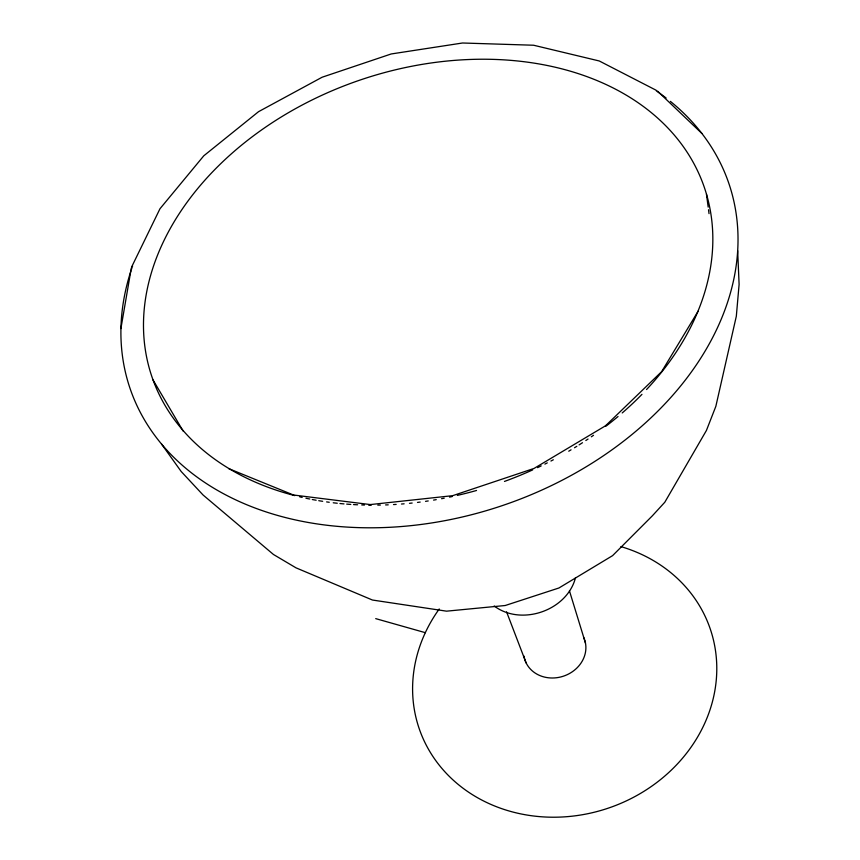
<?xml version="1.0" encoding="UTF-8"?>
<svg xmlns="http://www.w3.org/2000/svg" width="860" height="860" viewBox="0 0 860 860"><rect width="100%" height="100%" fill="white"/><g stroke="black" fill="none" stroke-linecap="round" stroke-linejoin="round"><path stroke-width="1.29" d="M120.894 328.595L131.311 268.03M575.534 577.63C567.073 610.643 521.354 626.413 494.177 605.999M131.827 266.568L159.971 208.754L203.766 155.821L258.57 111.66L322.113 77.228L391.192 53.965L462.529 43L533.619 45.236L599.269 60.974L656.191 90.268M698.159 311.169L661.62 371.66L605.451 425.861M606.192 425.388L534.071 468.421L452.672 495.672L369.499 504.659M370.423 504.583L293.486 495.005L228.609 468.582M375.712 618.63L425.324 632.67M657.513 91.106L701.846 133.418M161.497 443.996L181.18 471.495L203.067 494.994L273.458 554.485L296.012 567.847L372.455 600.033L446.544 611.17L505.207 605.515L558.925 587.993L612.589 555.646L652.364 515.807L664.812 502.229L706.425 430.452L715.842 406.35L736.321 316.254L739.105 284.423L737.665 250.722M153.026 379.926L183.115 431.043M506.572 611.847L526.137 662.952M569.438 590.831L585.488 643.13M706.468 194.134L708.178 207.131M708.522 209.732L709.027 213.635M620.909 546.605A153.832 136.579 -19 0 1 701.47 730.011A153.832 136.579 -19 0 1 488.211 803.208A153.832 136.579 -19 0 1 439.245 608.955M294.776 495.607A291.991 213.301 -19 0 1 186.545 202.981A291.991 213.301 -19 0 1 595.152 79.786A291.991 213.301 -19 0 1 646.548 389.548M641.958 394.353A291.991 213.301 -19 0 1 622.221 412.95M618.039 416.519A291.991 213.301 -19 0 1 606.203 426.001M593.508 435.3A291.991 213.301 -19 0 1 591.336 436.805M588.046 439.051A291.991 213.301 -19 0 1 585.832 440.524M582.489 442.717A291.991 213.301 -19 0 1 579.092 444.889M576.823 446.308A291.991 213.301 -19 0 1 574.523 447.727M571.062 449.823A291.991 213.301 -19 0 1 568.739 451.199M553.335 459.777A291.991 213.301 -19 0 1 550.927 461.035M547.304 462.884A291.991 213.301 -19 0 1 544.875 464.099M541.219 465.894A291.991 213.301 -19 0 1 537.554 467.646M532.684 469.893A291.991 213.301 -19 0 1 504.476 481.428M476.526 490.479A291.991 213.301 -19 0 1 457.316 495.403M452.166 496.553A291.991 213.301 -19 0 1 449.533 497.112M444.233 498.187A291.991 213.301 -19 0 1 441.578 498.692M436.246 499.649A291.991 213.301 -19 0 1 433.569 500.101M428.226 500.95A291.991 213.301 -19 0 1 425.539 501.348M420.185 502.079A291.991 213.301 -19 0 1 417.508 502.412M412.155 503.035A291.991 213.301 -19 0 1 409.478 503.315M404.135 503.81A291.991 213.301 -19 0 1 401.469 504.024M396.159 504.411A291.991 213.301 -19 0 1 393.504 504.573M388.225 504.831A291.991 213.301 -19 0 1 385.602 504.927M380.378 505.078A291.991 213.301 -19 0 1 377.776 505.121M371.316 505.142A291.991 213.301 -19 0 1 368.575 505.11M364.457 505.035A291.991 213.301 -19 0 1 361.716 504.949M357.61 504.788A291.991 213.301 -19 0 1 353.514 504.583M350.783 504.411A291.991 213.301 -19 0 1 346.709 504.121M344 503.895A291.991 213.301 -19 0 1 339.947 503.519M337.26 503.24A291.991 213.301 -19 0 1 333.25 502.777M329.251 502.272A291.991 213.301 -19 0 1 326.606 501.907M322.661 501.315A291.991 213.301 -19 0 1 318.748 500.681M316.158 500.23A291.991 213.301 -19 0 1 312.287 499.52M309.74 499.015A291.991 213.301 -19 0 1 305.934 498.23M302.172 497.402A291.991 213.301 -19 0 1 299.688 496.822M670.391 101.383A316.458 231.404 -19 0 1 493.661 508.421A316.458 231.404 -19 0 1 130.924 270.932M131.344 269.642A316.458 231.404 -19 0 1 132.58 266.009M656.363 90.934A316.458 231.404 -19 0 1 666.134 98.029M583.65 637.378A31.508 27.66 -19 0 1 562.827 676.379A31.508 27.66 -19 0 1 523.966 656.062"/></g></svg>
